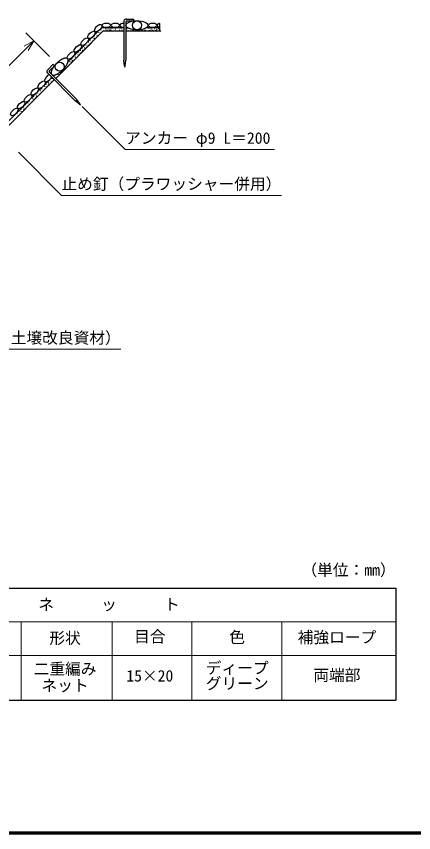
# Model space of a CAD drawing. Units: millimetres, scale not verified. Extents: x 200 to 8200, y 200 to 5838.
# Drawn here: x 2488 to 4259, y 200 to 3840 of the extents above; entities that cross this region are included whole.
import ezdxf
from ezdxf.enums import TextEntityAlignment as Align

# ---------------------------------------------------------------- set-up
doc = ezdxf.new("R2010")
doc.units = ezdxf.units.MM
doc.header["$LTSCALE"] = 20
for name, color, linetype, lineweight in [('C-MTR-FRAM', 5, 'Continuous', 25), ('C-MTR-LINE', 5, 'Continuous', 13), ('C-STR', 7, 'Continuous', 25), ('C-STR-DIM', 1, 'Continuous', 13), ('C-STR-HTXT', 1, 'Continuous', 13), ('C-TTL', 2, 'Continuous', 70)]:
    doc.layers.add(name, color=color, linetype=linetype, lineweight=lineweight)
doc.layers.add('C-MTR-TXT', color=5, linetype='Continuous')
doc.styles.add('ＭＳ ゴシック', font='')
doc.styles.get('ＭＳ ゴシック').set_extended_font_data('MS Gothic')

msp = doc.modelspace()

# ---------------------------------------------------------------- linework, layer by layer
at = {"layer": 'C-MTR-FRAM'}
for p, q in [((668.85, 1290.36), (4178.75, 1290.36)), ((4178.75, 1290.36), (4178.75, 790.36)), ((668.85, 790.36), (4178.75, 790.36))]:
    msp.add_line(p, q, dxfattribs=at)
at = {"layer": 'C-MTR-LINE'}
for p, q in [((1959.85, 1140.36), (4178.75, 1140.36)), ((2509.85, 1140.36), (2509.85, 790.36)), ((2915.93, 1140.36), (2915.93, 790.36)), ((3270.62, 1140.36), (3270.62, 790.36)), ((3670.62, 1140.36), (3670.62, 790.36)), ((668.85, 990.36), (4178.75, 990.36))]:
    msp.add_line(p, q, dxfattribs=at)
at = {"layer": 'C-STR'}
for p, q in [((2978.44, 3827.68), (3011.39, 3827.68)), ((3011.39, 3818.68), (3011.39, 3827.68)), ((2719.15, 3638.99), (2869.71, 3789.54)), ((2869.71, 3789.54), (2966.92, 3789.54)), ((2966.92, 3818.39), (2966.92, 3643.69)), ((2975.92, 3813.69), (2975.92, 3643.69)), ((2975.92, 3789.54), (2982.62, 3789.54)), ((3011.39, 3818.68), (2981.33, 3818.68)), ((3069.22, 3789.54), (3125.92, 3789.54)), ((3125.92, 3808.2), (3125.92, 3774.54)), ((2663.79, 3562.41), (2875.92, 3774.54)), ((2774.25, 3672.87), (2875.92, 3774.54)), ((2875.92, 3774.54), (2966.92, 3774.54)), ((2975.92, 3774.54), (3132.3, 3774.54)), ((2969.92, 3618.69), (2966.92, 3643.69)), ((2972.92, 3618.69), (2975.92, 3643.69)), ((2628.02, 3601.71), (2651.31, 3625.02)), ((2657.68, 3618.65), (2636.43, 3597.39)), ((2657.68, 3618.65), (2651.31, 3625.02)), ((2969.92, 3618.69), (2971.42, 3613.69)), ((2971.42, 3613.69), (2972.92, 3618.69)), ((2626.45, 3587), (2750.01, 3463.51)), ((2636.13, 3590.04), (2756.38, 3469.87)), ((2653.18, 3573.01), (2657.92, 3577.75)), ((2098.1, 2996.72), (2657.32, 3555.94)), ((2436.31, 3356.14), (2646.71, 3566.55)), ((2769.82, 3447.96), (2750.01, 3463.51)), ((2771.94, 3450.08), (2756.38, 3469.87)), ((2769.82, 3447.96), (2774.42, 3445.48)), ((2774.42, 3445.48), (2771.94, 3450.08))]:
    msp.add_line(p, q, dxfattribs=at)
for centre in [(2870.29, 3787.56), (2882.82, 3786.95), (2894.1, 3785.79), (2917.05, 3785.98), (2927.55, 3785.59), (2938.64, 3785.59), (2954.58, 3787.15), (2966.21, 3786.76), (3066.66, 3786.59), (3078.3, 3785.91), (3104.41, 3785.13), (3113.69, 3787.73), (2834.66, 3751.94), (2846.55, 3761.25), (2847.86, 3753.95), (2856.12, 3766.53), (2856.12, 3758.65), (2863.49, 3767.63), (2865.56, 3779.16), (2875.11, 3784.1), (2875.45, 3777.97), (2886.39, 3782.93), (2886.73, 3776.81), (2893.51, 3777.3), (2899.08, 3782.88), (2905.07, 3778.44), (2909.34, 3783.12), (2909.68, 3777), (2919.84, 3782.73), (2920.18, 3776.61), (2930.93, 3782.73), (2931.27, 3776.61), (2946.88, 3784.29), (2947.22, 3778.17), (2958.5, 3783.9), (2958.84, 3777.78), (2981.37, 3784.91), (2999.7, 3779.82), (3008.87, 3777.3), (3020.43, 3778.44), (3036.2, 3777.3), (3047.76, 3778.44), (3061.29, 3778.84), (3074.06, 3779.82), (3083.23, 3777.3), (3088.8, 3782.88), (3094.79, 3778.44), (3110.56, 3777.3), (3114.65, 3781.87), (3122.96, 3776.89), (3123.79, 3784.78), (2808.54, 3712.68), (2810.62, 3724.21), (2815.34, 3732.61), (2820.16, 3729.15), (2820.5, 3723.02), (2827.87, 3732), (2829.94, 3743.54), (2837.15, 3741.85), (2845.23, 3747.04), (2764.38, 3680.81), (2772.92, 3677.05), (2774.99, 3688.59), (2779.71, 3696.99), (2782.2, 3686.9), (2790.28, 3692.09), (2791.6, 3706.3), (2792.91, 3699), (2795.02, 3696.84), (2801.17, 3711.58), (2801.18, 3703.7), (2728.96, 3646.23), (2734.69, 3651.11), (2736.34, 3642.43), (2739.53, 3641.34), (2743.22, 3647.36), (2745.29, 3658.89), (2750.02, 3667.29), (2752.51, 3657.21), (2760.58, 3662.4), (2763.21, 3669.3), (2702.84, 3606.98), (2714.46, 3623.44), (2714.8, 3617.32), (2722.17, 3626.3), (2724.24, 3637.83), (2731.45, 3636.15), (2659.51, 3568.49), (2667.22, 3571.35), (2676.5, 3581.2), (2684.58, 3586.39), (2687.21, 3593.29), (2695.47, 3598), (2619.06, 3536.34), (2629.63, 3531.44), (2630.95, 3545.65), (2632.26, 3538.34), (2638.89, 3552.47), (2640.52, 3543.05), (2644.8, 3554.75), (2645.14, 3548.63), (2646.29, 3561.98), (2652.51, 3557.61), (2585.57, 3495.98), (2592.94, 3497.08), (2595.01, 3508.61), (2599.74, 3517.01), (2604.56, 3513.55), (2604.9, 3507.42), (2612.27, 3516.4), (2614.34, 3527.94), (2621.55, 3526.25), (2544.79, 3462.06), (2549.61, 3458.6), (2557.32, 3461.45), (2559.39, 3472.99), (2564.11, 3481.39), (2566.6, 3471.3), (2574.68, 3476.49), (2576, 3490.7), (2577.31, 3483.39), (2585.57, 3488.1), (2509.16, 3426.44), (2519.73, 3421.54), (2521.05, 3435.75), (2522.36, 3428.45), (2530.62, 3441.03), (2530.62, 3433.15), (2537.99, 3442.13), (2540.06, 3453.66), (2549.95, 3452.47), (2489.84, 3407.11), (2494.66, 3403.65), (2495, 3397.52), (2502.37, 3406.5), (2504.44, 3418.04), (2511.65, 3416.35)]:
    msp.add_circle(centre, 0.3, dxfattribs=at)
at = {"layer": 'C-STR', "color": 3}
for centre in [(3025.92, 3799.54), (2681.46, 3615.44)]:
    msp.add_circle(centre, 20, dxfattribs=at)
at = {"layer": 'C-STR'}
for centre, radius, start, end in [((2978.6, 3815.56), 12.12, 90.74558, 162.19334), ((2954.98, 3799.54), 5.07, 169.92617, 179.96336), ((2954.95, 3799.54), 5.04, 180.00739, 190.10309), ((2955.27, 3799.59), 5.36, 190.08645, 199.78778), ((2955.36, 3799.46), 5.45, 160.29158, 169.83419), ((2955.92, 3799.82), 6.05, 199.71599, 208.67782), ((2956.06, 3799.19), 6.2, 151.43181, 160.17439), ((2957.05, 3798.64), 7.34, 143.5039, 151.31031), ((2956.87, 3800.32), 7.12, 208.57053, 216.61526), ((2958.28, 3797.71), 8.88, 136.51924, 143.39123), ((2958.06, 3801.19), 8.59, 216.49475, 223.59478), ((2959.68, 3796.35), 10.82, 130.4005, 136.42117), ((2959.44, 3802.47), 10.47, 223.47754, 229.70079), ((2961.18, 3794.56), 13.16, 125.0324, 130.31818), ((2960.93, 3804.19), 12.75, 229.59569, 235.05373), ((2962.45, 3806.33), 15.38, 234.9639, 239.7779), ((2962.71, 3792.35), 15.85, 120.29348, 124.96471), ((2964.19, 3789.78), 18.82, 81.9426, 120.23849), ((2963.95, 3808.85), 18.31, 239.70324, 279.33346), ((2978.94, 3816.9), 12.12, 168.7547, 172.94806), ((2980.92, 3813.69), 5, 85.32404, 180), ((3120.95, 3799.54), 5.04, 180.00711, 189.97393), ((3120.98, 3799.54), 5.06, 170.05423, 179.96474), ((3121.35, 3799.46), 5.44, 160.53163, 169.96548), ((3121.27, 3799.59), 5.35, 189.95796, 199.54493), ((3121.9, 3799.81), 6.02, 199.47579, 208.34819), ((3122.04, 3799.21), 6.17, 151.75802, 160.418), ((3123, 3798.67), 7.28, 143.8896, 151.63954), ((3122.83, 3800.29), 7.07, 208.24439, 216.22647), ((3123.99, 3801.13), 8.5, 216.10924, 223.1693), ((3124.21, 3797.77), 8.78, 136.94236, 143.7791), ((3125.58, 3796.47), 10.67, 130.84531, 136.84569), ((3125.34, 3802.36), 10.33, 223.05461, 229.25439), ((3127.05, 3794.73), 12.95, 125.48889, 130.76379), ((3126.8, 3804.03), 12.54, 229.15104, 234.59628), ((3128.56, 3792.58), 15.57, 120.75597, 125.42158), ((3128.31, 3806.11), 15.11, 234.50753, 239.31492), ((3130.03, 3790.07), 18.48, 116.53747, 120.70109), ((3129.79, 3808.56), 17.98, 239.24083, 243.52062), ((3131.41, 3787.28), 21.59, 112.73815, 116.49309), ((3131.19, 3811.31), 21.07, 243.45979, 247.30897), ((3132.44, 3814.26), 24.27, 247.25955, 250.76048), ((3132.64, 3784.32), 24.8, 109.27742, 112.70255), ((3133.68, 3781.3), 27.99, 106.08787, 109.24914), ((3133.52, 3817.28), 27.47, 250.72066, 253.94233), ((2746.26, 3552.37), 110.36, 126.7233, 128.90037), ((2741.2, 3559.19), 101.86, 124.44349, 126.74129), ((2735.7, 3567.28), 92.09, 122.008, 124.46712), ((2730.12, 3576.3), 81.48, 119.36878, 122.03862), ((2724.78, 3585.89), 70.5, 116.46608, 119.4082), ((2719.97, 3595.66), 59.61, 113.22417, 116.51678), ((2715.92, 3605.23), 49.22, 109.54574, 113.28947), ((2712.79, 3614.24), 39.68, 105.3049, 109.62992), ((2710.62, 3622.38), 31.26, 100.33954, 105.41315), ((2709.4, 3629.39), 24.14, 94.44603, 100.47713), ((2709.01, 3635.12), 18.4, 87.38455, 94.61565), ((2709.26, 3639.49), 14.02, 78.91358, 87.5801), ((2709.89, 3642.52), 10.93, 68.88374, 79.10992), ((2710.61, 3644.32), 8.99, 57.40605, 69.02993), ((2711.09, 3645.07), 8.1, 45.01549, 57.44312), ((2711.03, 3645.02), 8.18, 32.61788, 44.9235), ((2710.12, 3644.47), 9.24, 21.12586, 32.43816), ((2708.13, 3643.75), 11.36, 11.08473, 20.92162), ((2694.33, 3643.52), 25.23, 349.65344, 355.42339), ((2704.88, 3643.16), 14.66, 2.60859, 10.89773), ((2700.28, 3643), 19.26, 355.54611, 2.45369), ((2702.87, 3576.18), 61.4, 153.53125, 156.7278), ((2712.64, 3571.27), 72.34, 150.62913, 153.49659), ((2722.16, 3565.86), 83.28, 147.99034, 150.60227), ((2731.05, 3560.27), 93.79, 145.55516, 147.96972), ((2738.94, 3554.82), 103.38, 143.27556, 145.53966), ((2745.54, 3549.87), 111.62, 141.11195, 143.26438), ((2750.59, 3545.78), 118.12, 139.03069, 141.10453), ((2753.94, 3542.86), 122.57, 137.00225, 139.02669), ((2755.53, 3541.37), 124.75, 134.9996, 137.00147), ((2755.4, 3541.51), 124.55, 132.99693, 135.002), ((2753.65, 3543.4), 121.98, 130.96843, 133.00263), ((2750.52, 3547.04), 117.17, 128.88707, 130.9777), ((2607.4, 3689.51), 124.75, 314.9996, 317.00147), ((2608.99, 3688.02), 122.57, 317.00225, 319.02669), ((2612.34, 3685.1), 118.12, 319.03069, 321.10453), ((2617.39, 3681.01), 111.62, 321.11195, 323.26438), ((2623.99, 3676.06), 103.38, 323.27556, 325.53966), ((2631.88, 3670.61), 93.79, 325.55516, 327.96972), ((2640.77, 3665.02), 83.28, 327.99034, 330.60227), ((2650.29, 3659.61), 72.34, 330.62913, 333.49659), ((2660.06, 3654.7), 61.4, 333.53125, 336.7278), ((2669.69, 3650.51), 50.9, 336.77238, 340.39241), ((2678.82, 3647.22), 41.2, 340.4498, 344.61538), ((2687.12, 3644.89), 32.58, 344.68939, 349.55791), ((2636.71, 3593.26), 12.12, 135.76262, 207.21038), ((2636, 3594.45), 12.12, 213.77174, 217.96511), ((2639.67, 3593.58), 5, 130.34108, 225.01704), ((2662.65, 3587.88), 19.26, 175.54611, 182.45369), ((2658.05, 3587.72), 14.66, 182.60859, 190.89773), ((2668.6, 3587.36), 25.23, 169.65344, 175.42339), ((2654.8, 3587.13), 11.36, 191.08473, 200.92162), ((2675.81, 3585.99), 32.58, 164.68939, 169.55791), ((2652.81, 3586.41), 9.24, 201.12586, 221.69994), ((2684.11, 3583.66), 41.2, 160.4498, 164.61538), ((2693.24, 3580.37), 50.9, 156.77238, 160.39241), ((2651.84, 3585.81), 8.1, 225.01549, 237.44312), ((2652.32, 3586.56), 8.99, 237.40605, 249.02993), ((2653.04, 3588.36), 10.93, 248.88374, 259.10992), ((2653.67, 3591.39), 14.02, 258.91358, 267.5801), ((2653.92, 3595.76), 18.4, 267.38455, 274.61565), ((2653.53, 3601.49), 24.14, 274.44603, 280.47713), ((2652.31, 3608.5), 31.26, 280.33954, 285.41315), ((2650.14, 3616.64), 39.68, 285.3049, 289.62992), ((2647, 3625.65), 49.22, 289.54574, 293.28947), ((2642.96, 3635.22), 59.61, 293.22417, 296.51678), ((2638.15, 3644.99), 70.5, 296.46608, 299.4082), ((2632.81, 3654.58), 81.48, 299.36878, 302.03862), ((2627.22, 3663.6), 92.09, 302.008, 304.46712), ((2621.73, 3671.69), 101.86, 304.44349, 306.74129), ((2616.67, 3678.51), 110.36, 306.7233, 308.90037), ((2612.41, 3683.84), 117.17, 308.88707, 310.9777), ((2609.28, 3687.48), 121.98, 310.96843, 313.00263), ((2607.53, 3689.37), 124.55, 312.99693, 315.002)]:
    msp.add_arc(centre, radius, start, end, dxfattribs=at)
for centre, major_axis, ratio in [((2853.19, 3787.17), (15.15, 15.15), 0.466665), ((2889.92, 3799.54), (20, 0), 0.5), ((2929.92, 3799.54), (20, 0), 0.5), ((3025.92, 3799.54), (50, 0), 0.4), ((3095.92, 3799.54), (20, 0), 0.5), ((2822.89, 3756.86), (15.15, 15.15), 0.466665), ((2762.28, 3696.25), (15.15, 15.15), 0.466665), ((2792.58, 3726.56), (15.15, 15.15), 0.466665), ((2731.97, 3665.95), (15.15, 15.15), 0.466665), ((2600.65, 3534.63), (15.15, 15.15), 0.466665), ((2570.35, 3504.32), (15.15, 15.15), 0.466665), ((2509.74, 3443.71), (15.15, 15.15), 0.466665), ((2540.04, 3474.02), (15.15, 15.15), 0.466665), ((2479.43, 3413.41), (15.15, 15.15), 0.466665)]:
    msp.add_ellipse(centre, major_axis=major_axis, ratio=ratio, dxfattribs=at)
for start_param, end_param in [(0.9526333, 5.3308316), (6.256982, 6.3162937)]:
    msp.add_ellipse((2630.96, 3564.93), major_axis=(15.15, 15.15), ratio=0.466665, start_param=start_param, end_param=end_param, dxfattribs=at)
at = {"layer": 'C-STR-DIM'}
for p, q in [((2636.55, 3660.35), (2530.49, 3766.42)), ((2283, 3448.22), (2565.84, 3731.06)), ((2565.84, 3731.06), (2522.54, 3706.06)), ((2565.84, 3731.06), (2540.84, 3687.76))]:
    msp.add_line(p, q, dxfattribs=at)
at = {"layer": 'C-STR-HTXT'}
for p, q in [((2781.36, 3438.3), (2973.01, 3246.04)), ((2973.01, 3246.04), (3638.01, 3246.04)), ((2497.6, 3233.59), (2689.25, 3041.32)), ((2689.25, 3041.32), (3669.25, 3041.32)), ((1833.56, 2355.39), (2953.56, 2355.39))]:
    msp.add_line(p, q, dxfattribs=at)
at = {"layer": 'C-TTL'}
msp.add_lwpolyline([(200, 200), (8200, 200), (8200, 5740), (200, 5740)], close=True, dxfattribs=at)

# ---------------------------------------------------------------- texts
at = {"layer": 'C-MTR-TXT', "style": 'ＭＳ ゴシック'}
for s, p in [('（単位：mm）', (3758.75, 1330.36)), ('ネ\u3000\u3000\u3000ッ\u3000\u3000\u3000ト', (2586.32, 1176.21))]:
    msp.add_text(s, height=51.32, dxfattribs=at).set_placement(p, align=Align.BOTTOM_LEFT)
for s, p in [('形状', (2705.39, 1026.72)), ('目合', (3083.1, 1033.36)), ('色', (3472.39, 1030.36)), ('補強ロープ', (3916.76, 1030.36)), ('二重編み', (2705.39, 889.36)), ('ディープ', (3472.39, 893.36)), ('15×20', (3083.1, 858.36)), ('両端部', (3916.76, 861.36)), ('ネット', (2705.39, 815.36)), ('グリーン', (3472.39, 824.36))]:
    msp.add_text(s, height=51.32, dxfattribs=at).set_placement(p, align=Align.BOTTOM_CENTER)
at = {"layer": 'C-STR-HTXT', "color": 7, "style": 'ＭＳ ゴシック'}
for s, p in [('アンカー φ9 L＝200', (2973.01, 3256.04)), ('止め釘（プラワッシャー併用）', (2689.25, 3051.32)), ('薄綿（種子・肥料・土壌改良資材）', (1833.56, 2365.39))]:
    msp.add_text(s, height=51.32, dxfattribs=at).set_placement(p, align=Align.BOTTOM_LEFT)

doc.saveas('drawing.dxf')
